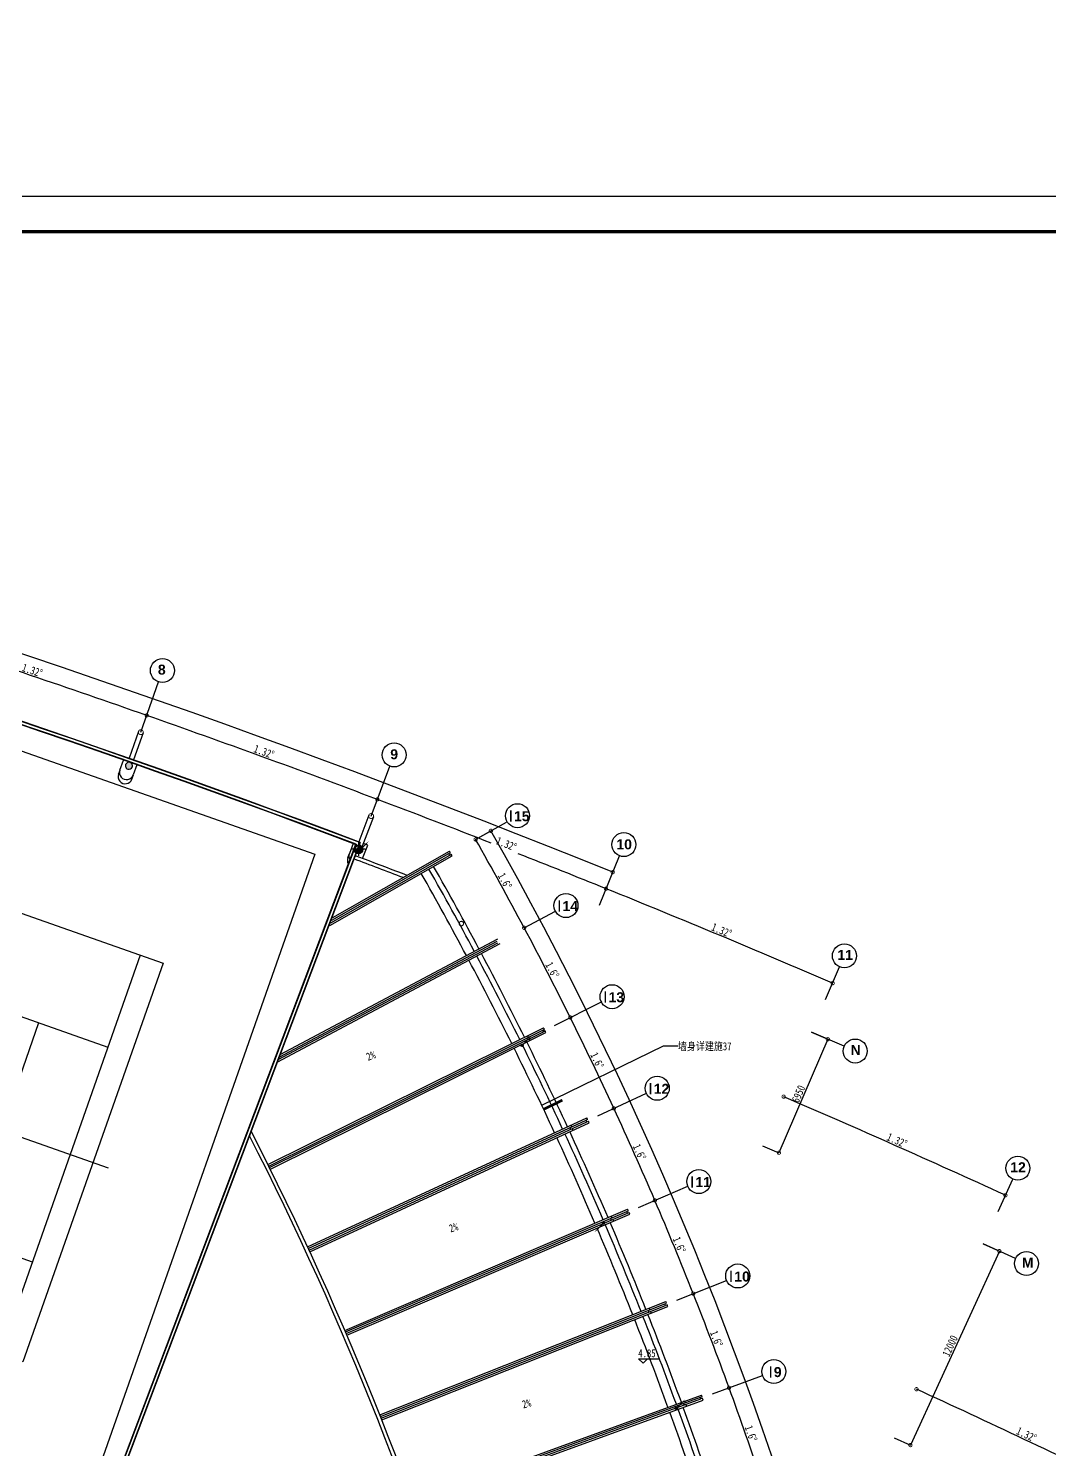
# Model space of a CAD drawing. Extents: x 23317406 to 24383751, y 42324270 to 43451021.
# Drawn here: x 24042480 to 24099892, y 42959219 to 43039150 of the extents above; entities that cross this region are included whole.
import ezdxf

# ---------------------------------------------------------------- set-up
doc = ezdxf.new("R2010")
doc.units = 0
doc.header["$MEASUREMENT"] = 0
doc.layers.get('0').update_dxf_attribs({"linetype": 'CONTINUOUS'})
doc.layers.get('DEFPOINTS').update_dxf_attribs({"linetype": 'CONTINUOUS'})
for name, color, linetype in [('FRAME', 7, 'CONTINUOUS'), ('场地', 5, 'CONTINUOUS'), ('墙', 7, 'CONTINUOUS'), ('柱填充', 8, 'CONTINUOUS'), ('柱形', 7, 'CONTINUOUS'), ('标注', 7, 'CONTINUOUS'), ('汉字', 7, 'CONTINUOUS'), ('电-强电平面-设备', 4, 'CONTINUOUS'), ('电-接地防雷-箭头', 3, 'CONTINUOUS'), ('辅助件', 9, 'CONTINUOUS'), ('钢', 4, 'CONTINUOUS'), ('门窗', 7, 'CONTINUOUS')]:
    doc.layers.add(name, color=color, linetype=linetype)
doc.styles.add('IDQSTYLE', font='txt.shx', dxfattribs={"width": 0.7, "bigfont": 'hztxt.shx'})
doc.styles.add('Q1', font='SimSun.ttf', dxfattribs={"width": 0.8, "height": 450})
doc.styles.add('Q200', font='SimSun.ttf', dxfattribs={"width": 0.8, "height": 450})
doc.styles.add('T-SG-01$0$Arial', font='ARIALBD.TTF')
doc.dimstyles.new('Q2', dxfattribs={"dimscale": 150, "dimtxt": 2.5, "dimasz": 2.5, "dimexe": 0, "dimexo": 0, "dimgap": 0.5, "dimtad": 1, "dimdec": 4, "dimdsep": 46, "dimtxsty": 'Q200', "dimblk1": 'DOTSMALL', "dimblk2": 'DOTSMALL', "dimsah": 1, "dimcen": 2.5, "dimadec": 0, "dimazin": 0, "dimtfac": 1, "dimtdec": 3, "dimtmove": 2, "dimatfit": 3, "dimldrblk": 'DOTSMALL', "dimfxl": 1, "dimtolj": 1, "dimtzin": 10, "dimarcsym": 0})

# ---------------------------------------------------------------- blocks, each defined once
blk = doc.blocks.new('_DOTSMALL')
at = {"color": 0, "linetype": 'ByBlock', "const_width": 0.5}
blk.add_lwpolyline([(-0.0625, 0, 1), (0.0625, 0, 1)], format="xyb", close=True, dxfattribs=at)
blk = doc.blocks.new('*D213')
at = {"color": 0, "linetype": 'ByBlock'}
for p, q in [((24086507, 42911592), (24087425, 42911196)), ((24087425, 42911196), (24084675, 42904813)), ((24083756, 42905209), (24084675, 42904813))]:
    blk.add_line(p, q, dxfattribs=at)
at = {"layer": 'DEFPOINTS', "color": 0, "linetype": 'ByBlock'}
for p in [(24086507, 42911592), (24083756, 42905209), (24084675, 42904813)]:
    blk.add_point(p, dxfattribs=at)
at = {"color": 0, "linetype": 'ByBlock', "xscale": 375, "yscale": 375, "zscale": 375}
for p, rotation in [((24087425, 42911196), 66.6879804353303), ((24084675, 42904813), 246.6879804353303)]:
    blk.add_blockref('_DOTSMALL', p, dxfattribs=dict(at, rotation=rotation))
at = {"color": 0, "linetype": 'ByBlock', "insert": (24085775, 42908123), "char_height": 450, "attachment_point": 5, "rotation": 66.68798, "style": 'Q200'}
blk.add_mtext('\\A1;6950', dxfattribs=at)
blk = doc.blocks.new('*D214')
at = {"color": 0, "linetype": 'ByBlock'}
blk.add_arc((23850579, 42364089), 599173, 66.68798, 68.00798, dxfattribs=at)
at = {"layer": 'DEFPOINTS', "color": 0, "linetype": 'ByBlock'}
for p in [(24075704, 42921518), (24074581, 42918736), (24083461, 42916152), (24088090, 42915265), (24087298, 42913429)]:
    blk.add_point(p, dxfattribs=at)
at = {"color": 0, "linetype": 'ByBlock', "xscale": 375, "yscale": 375, "zscale": 375}
for p, rotation in [((24074955, 42919663), 158.0079804354905), ((24087694, 42914347), 336.6879804355696)]:
    blk.add_blockref('_DOTSMALL', p, dxfattribs=dict(at, rotation=rotation))
at = {"color": 0, "linetype": 'ByBlock', "insert": (24081456, 42917319), "char_height": 450, "attachment_point": 5, "rotation": 337.34798, "style": 'Q200'}
blk.add_mtext('\\A1;1.32°', dxfattribs=at)
blk = doc.blocks.new('*D215')
at = {"color": 0, "linetype": 'ByBlock'}
for start, end in [(68.671998, 69.32798), (68.00798, 68.51632)]:
    blk.add_arc((23850579, 42364089), 599173, start, end, dxfattribs=at)
at = {"layer": 'DEFPOINTS', "color": 0, "linetype": 'ByBlock'}
for p in [(24062450, 42925620), (24061744, 42923749), (24066396, 42923044), (24075704, 42921518), (24074581, 42918736)]:
    blk.add_point(p, dxfattribs=at)
at = {"color": 0, "linetype": 'ByBlock', "xscale": 375, "yscale": 375, "zscale": 375}
for p, rotation in [((24062097, 42924685), 159.3279804353589), ((24074955, 42919663), 338.0079804352526)]:
    blk.add_blockref('_DOTSMALL', p, dxfattribs=dict(at, rotation=rotation))
at = {"color": 0, "linetype": 'ByBlock', "insert": (24069357, 42922178), "char_height": 450, "attachment_point": 5, "rotation": 338.59416, "style": 'Q200'}
blk.add_mtext('\\A1;1.32°', dxfattribs=at)
blk = doc.blocks.new('A$C78551AF3')
for points in [[(500, 1500, 0.4142136), (1500, 500), (1500, 1500)], [(1500, 2500), (1500, 1500), (2500, 1500, 0.4142136)]]:
    blk.add_hatch(color=256).paths.add_polyline_path(points)
for p, q in [((0, 1500), (3000, 1500)), ((1500, 0), (1500, 3000))]:
    blk.add_line(p, q)
blk.add_circle((1500, 1500), 1000)
blk = doc.blocks.new('A$C5D383393')
at = {"xscale": 0.25, "yscale": 0.25, "zscale": 0.25}
blk.add_blockref('A$C78551AF3', (0, 0), dxfattribs=at)
blk = doc.blocks.new('*D216')
at = {"color": 0, "linetype": 'ByBlock'}
blk.add_arc((23850579, 42364089), 599173, 69.32798, 70.64798, dxfattribs=at)
at = {"layer": 'DEFPOINTS', "color": 0, "linetype": 'ByBlock'}
for p in [(24049790, 42931295), (24048796, 42928465), (24057786, 42926292), (24062450, 42925620), (24061744, 42923749)]:
    blk.add_point(p, dxfattribs=at)
at = {"color": 0, "linetype": 'ByBlock', "xscale": 375, "yscale": 375, "zscale": 375}
for p, rotation in [((24049127, 42929408), 160.6479804352624), ((24062097, 42924685), 339.3279804356076)]:
    blk.add_blockref('_DOTSMALL', p, dxfattribs=dict(at, rotation=rotation))
at = {"color": 0, "linetype": 'ByBlock', "insert": (24055728, 42927366), "char_height": 450, "attachment_point": 5, "rotation": 339.98798, "style": 'Q200'}
blk.add_mtext('\\A1;1.32°', dxfattribs=at)
blk = doc.blocks.new('*D218')
at = {"color": 0, "linetype": 'ByBlock'}
blk.add_arc((23850579, 42364089), 599173, 70.64798, 71.96798, dxfattribs=at)
at = {"layer": 'DEFPOINTS', "color": 0, "linetype": 'ByBlock'}
for p in [(24036361, 42934783), (24035742, 42932881), (24044780, 42930916), (24049790, 42931295), (24048796, 42928465)]:
    blk.add_point(p, dxfattribs=at)
at = {"color": 0, "linetype": 'ByBlock', "xscale": 375, "yscale": 375, "zscale": 375}
for p, rotation in [((24036052, 42933832), 161.9679804351665), ((24049127, 42929408), 340.6479804352553)]:
    blk.add_blockref('_DOTSMALL', p, dxfattribs=dict(at, rotation=rotation))
at = {"color": 0, "linetype": 'ByBlock', "insert": (24042698, 42931942), "char_height": 450, "attachment_point": 5, "rotation": 341.30798, "style": 'Q200'}
blk.add_mtext('\\A1;1.32°', dxfattribs=at)
blk = doc.blocks.new('*D224')
at = {"color": 0, "linetype": 'ByBlock'}
blk.add_arc((23850579, 42364089), 600173, 68.00798, 79.88798, dxfattribs=at)
at = {"layer": 'DEFPOINTS', "color": 0, "linetype": 'ByBlock'}
for p in [(23956128, 42955923), (23955602, 42952970), (24036361, 42934783), (24075704, 42921518), (24074581, 42918736)]:
    blk.add_point(p, dxfattribs=at)
at = {"color": 0, "linetype": 'ByBlock', "xscale": 375, "yscale": 375, "zscale": 375}
for p, rotation in [((23955953, 42954938), 169.8879804353919), ((24075330, 42920590), 338.0079804357749)]:
    blk.add_blockref('_DOTSMALL', p, dxfattribs=dict(at, rotation=rotation))
at = {"color": 0, "linetype": 'ByBlock', "insert": (24016615, 42941150), "char_height": 450, "attachment_point": 5, "rotation": 343.94798, "style": 'Q200'}
blk.add_mtext('\\A1;11.88°', dxfattribs=at)
blk = doc.blocks.new('*D225')
at = {"color": 0, "linetype": 'ByBlock'}
for p, q in [((24096160, 42899694), (24097069, 42899277)), ((24097069, 42899277), (24092068, 42888369)), ((24091159, 42888786), (24092068, 42888369))]:
    blk.add_line(p, q, dxfattribs=at)
at = {"layer": 'DEFPOINTS', "color": 0, "linetype": 'ByBlock'}
for p in [(24096160, 42899694), (24091159, 42888786), (24092068, 42888369)]:
    blk.add_point(p, dxfattribs=at)
at = {"color": 0, "linetype": 'ByBlock', "xscale": 375, "yscale": 375, "zscale": 375}
for p, rotation in [((24097069, 42899277), 65.36798043549378), ((24092068, 42888369), 245.3679804354938)]:
    blk.add_blockref('_DOTSMALL', p, dxfattribs=dict(at, rotation=rotation))
at = {"color": 0, "linetype": 'ByBlock', "insert": (24094296, 42893948), "char_height": 450, "attachment_point": 5, "rotation": 65.36798, "style": 'Q200'}
blk.add_mtext('\\A1;12000', dxfattribs=at)
blk = doc.blocks.new('*D237')
at = {"color": 0, "linetype": 'ByBlock'}
blk.add_arc((23891114, 42822162), 203000, 18.4, 20, dxfattribs=at)
at = {"layer": 'DEFPOINTS', "color": 0, "linetype": 'ByBlock'}
for p in [(24083751, 42892276), (24080932, 42891250), (24083132, 42888029), (24085634, 42886870), (24082787, 42885923)]:
    blk.add_point(p, dxfattribs=at)
at = {"color": 0, "linetype": 'ByBlock', "xscale": 375, "yscale": 375, "zscale": 375}
for p, rotation in [((24081872, 42891592), 110.0000000003619), ((24083736, 42886238), 288.4000000001832)]:
    blk.add_blockref('_DOTSMALL', p, dxfattribs=dict(at, rotation=rotation))
at = {"color": 0, "linetype": 'ByBlock', "insert": (24083106, 42889020), "char_height": 450, "attachment_point": 5, "rotation": 289.2, "style": 'Q200'}
blk.add_mtext('\\A1;1.6°', dxfattribs=at)
blk = doc.blocks.new('*D239')
at = {"color": 0, "linetype": 'ByBlock'}
blk.add_arc((23891114, 42822162), 203000, 24.8, 26.4, dxfattribs=at)
at = {"layer": 'DEFPOINTS', "color": 0, "linetype": 'ByBlock'}
for p in [(24074735, 42913312), (24072048, 42911978), (24074593, 42909022), (24077221, 42908155), (24074486, 42906891)]:
    blk.add_point(p, dxfattribs=at)
at = {"color": 0, "linetype": 'ByBlock', "xscale": 375, "yscale": 375, "zscale": 375}
for p, rotation in [((24072944, 42912423), 116.400000000298), ((24075393, 42907310), 294.7999999998995)]:
    blk.add_blockref('_DOTSMALL', p, dxfattribs=dict(at, rotation=rotation))
at = {"color": 0, "linetype": 'ByBlock', "insert": (24074457, 42910005), "char_height": 450, "attachment_point": 5, "rotation": 295.6, "style": 'Q200'}
blk.add_mtext('\\A1;1.6°', dxfattribs=at)
blk = doc.blocks.new('*D240')
at = {"color": 0, "linetype": 'ByBlock'}
blk.add_arc((23891114, 42822162), 203000, 23.2, 24.8, dxfattribs=at)
at = {"layer": 'DEFPOINTS', "color": 0, "linetype": 'ByBlock'}
for p in [(24077221, 42908155), (24074486, 42906891), (24076947, 42903865), (24079550, 42902925), (24076780, 42901738)]:
    blk.add_point(p, dxfattribs=at)
at = {"color": 0, "linetype": 'ByBlock', "xscale": 375, "yscale": 375, "zscale": 375}
for p, rotation in [((24075393, 42907310), 114.8000000002706), ((24077699, 42902132), 293.2000000000656)]:
    blk.add_blockref('_DOTSMALL', p, dxfattribs=dict(at, rotation=rotation))
at = {"color": 0, "linetype": 'ByBlock', "insert": (24076838, 42904851), "char_height": 450, "attachment_point": 5, "rotation": 294, "style": 'Q200'}
blk.add_mtext('\\A1;1.6°', dxfattribs=at)
blk = doc.blocks.new('*D241')
at = {"color": 0, "linetype": 'ByBlock'}
blk.add_arc((23891114, 42822162), 203000, 21.6, 23.2, dxfattribs=at)
at = {"layer": 'DEFPOINTS', "color": 0, "linetype": 'ByBlock'}
for p in [(24079550, 42902925), (24076780, 42901738), (24079155, 42898645), (24081731, 42897632), (24078929, 42896523)]:
    blk.add_point(p, dxfattribs=at)
at = {"color": 0, "linetype": 'ByBlock', "xscale": 375, "yscale": 375, "zscale": 375}
for p, rotation in [((24077699, 42902132), 113.1999999988794), ((24079859, 42896891), 291.5999999993765)]:
    blk.add_blockref('_DOTSMALL', p, dxfattribs=dict(at, rotation=rotation))
at = {"color": 0, "linetype": 'ByBlock', "insert": (24079075, 42899633), "char_height": 450, "attachment_point": 5, "rotation": 292.4, "style": 'Q200'}
blk.add_mtext('\\A1;1.6°', dxfattribs=at)
blk = doc.blocks.new('*D242')
at = {"color": 0, "linetype": 'ByBlock'}
blk.add_arc((23891114, 42822162), 203000, 20, 21.6, dxfattribs=at)
at = {"layer": 'DEFPOINTS', "color": 0, "linetype": 'ByBlock'}
for p in [(24081731, 42897632), (24078929, 42896523), (24081218, 42893364), (24083751, 42892276), (24080932, 42891250)]:
    blk.add_point(p, dxfattribs=at)
at = {"color": 0, "linetype": 'ByBlock', "xscale": 375, "yscale": 375, "zscale": 375}
for p, rotation in [((24079859, 42896891), 111.5999999993769), ((24081872, 42891592), 289.9999999997596)]:
    blk.add_blockref('_DOTSMALL', p, dxfattribs=dict(at, rotation=rotation))
at = {"color": 0, "linetype": 'ByBlock', "insert": (24081165, 42894355), "char_height": 450, "attachment_point": 5, "rotation": 290.8, "style": 'Q200'}
blk.add_mtext('\\A1;1.6°', dxfattribs=at)
blk = doc.blocks.new('*D243')
at = {"color": 0, "linetype": 'ByBlock'}
blk.add_arc((23891114, 42822162), 203000, 26.4, 28, dxfattribs=at)
at = {"layer": 'DEFPOINTS', "color": 0, "linetype": 'ByBlock'}
for p in [(24072107, 42918397), (24069470, 42916995), (24072096, 42914111), (24074735, 42913312), (24072048, 42911978)]:
    blk.add_point(p, dxfattribs=at)
at = {"color": 0, "linetype": 'ByBlock', "xscale": 375, "yscale": 375, "zscale": 375}
for p, rotation in [((24070353, 42917464), 118.000000000097), ((24072944, 42912423), 296.399999999863)]:
    blk.add_blockref('_DOTSMALL', p, dxfattribs=dict(at, rotation=rotation))
at = {"color": 0, "linetype": 'ByBlock', "insert": (24071933, 42915090), "char_height": 450, "attachment_point": 5, "rotation": 297.2, "style": 'Q200'}
blk.add_mtext('\\A1;1.6°', dxfattribs=at)
blk = doc.blocks.new('*D244')
at = {"color": 0, "linetype": 'ByBlock'}
blk.add_arc((23891114, 42822162), 203000, 28, 29.6, dxfattribs=at)
at = {"layer": 'DEFPOINTS', "color": 0, "linetype": 'ByBlock'}
for p in [(24068491, 42922926), (24066752, 42921938), (24069458, 42919129), (24072107, 42918397), (24069470, 42916995)]:
    blk.add_point(p, dxfattribs=at)
at = {"color": 0, "linetype": 'ByBlock', "xscale": 375, "yscale": 375, "zscale": 375}
for p, rotation in [((24067622, 42922432), 119.5999999996416), ((24070353, 42917464), 297.999999999866)]:
    blk.add_blockref('_DOTSMALL', p, dxfattribs=dict(at, rotation=rotation))
at = {"color": 0, "linetype": 'ByBlock', "insert": (24069268, 42920102), "char_height": 450, "attachment_point": 5, "rotation": 298.8, "style": 'Q200'}
blk.add_mtext('\\A1;1.6°', dxfattribs=at)
blk = doc.blocks.new('*D245')
at = {"color": 0, "linetype": 'ByBlock'}
for p, q in [((24067622, 42922432), (24068480, 42922919)), ((24093003, 42828859), (24094989, 42828925))]:
    blk.add_line(p, q, dxfattribs=at)
blk.add_arc((23891114, 42822162), 203987, 1.9, 29.6, dxfattribs=at)
at = {"layer": 'DEFPOINTS', "color": 0, "linetype": 'ByBlock'}
for p in [(24067622, 42922432), (24065013, 42920950), (24091262, 42861550), (24091005, 42828793), (24093003, 42828859)]:
    blk.add_point(p, dxfattribs=at)
at = {"color": 0, "linetype": 'ByBlock', "xscale": 375, "yscale": 375, "zscale": 375}
for p, rotation in [((24068480, 42922919), 119.5999999999786), ((24094989, 42828925), 271.9000000002517)]:
    blk.add_blockref('_DOTSMALL', p, dxfattribs=dict(at, rotation=rotation))
at = {"color": 0, "linetype": 'ByBlock', "insert": (24087731, 42877613), "char_height": 450, "attachment_point": 5, "rotation": 285.75, "style": 'Q200'}
blk.add_mtext('\\A1;27.7°', dxfattribs=at)
blk = doc.blocks.new('*D246')
at = {"color": 0, "linetype": 'ByBlock'}
blk.add_line((24084938, 42907950), (24084944, 42907964), dxfattribs=at)
blk.add_arc((23850579, 42364089), 592223, 65.36798, 66.68798, dxfattribs=at)
at = {"layer": 'DEFPOINTS', "color": 0, "linetype": 'ByBlock'}
for p in [(24084938, 42907950), (24084548, 42907046), (24093269, 42904301), (24097827, 42903330), (24096994, 42901512)]:
    blk.add_point(p, dxfattribs=at)
at = {"color": 0, "linetype": 'ByBlock', "xscale": 375, "yscale": 375, "zscale": 375}
for p, rotation in [((24084944, 42907964), 156.6879804354418), ((24097410, 42902421), 335.3679804358221)]:
    blk.add_blockref('_DOTSMALL', p, dxfattribs=dict(at, rotation=rotation))
at = {"color": 0, "linetype": 'ByBlock', "insert": (24091315, 42905503), "char_height": 450, "attachment_point": 5, "rotation": 336.02798, "style": 'Q200'}
blk.add_mtext('\\A1;1.32°', dxfattribs=at)
blk = doc.blocks.new('*D247')
at = {"color": 0, "linetype": 'ByBlock'}
blk.add_arc((23850579, 42364089), 580223, 64.04798, 65.36798, dxfattribs=at)
at = {"layer": 'DEFPOINTS', "color": 0, "linetype": 'ByBlock'}
for p in [(24092415, 42891527), (24091992, 42890604), (24100481, 42887737), (24104932, 42886701), (24104057, 42884903)]:
    blk.add_point(p, dxfattribs=at)
at = {"color": 0, "linetype": 'ByBlock', "xscale": 375, "yscale": 375, "zscale": 375}
for p, rotation in [((24092409, 42891513), 155.3679804354707), ((24104495, 42885802), 334.0479804353695)]:
    blk.add_blockref('_DOTSMALL', p, dxfattribs=dict(at, rotation=rotation))
at = {"color": 0, "linetype": 'ByBlock', "insert": (24098596, 42888964), "char_height": 450, "attachment_point": 5, "rotation": 334.70798, "style": 'Q200'}
blk.add_mtext('\\A1;1.32°', dxfattribs=at)
blk = doc.blocks.new('A$C3C4F7BE9')
at = {"layer": '场地'}
for p, q in [((8126, 44745), (0, 4559)), ((30670, 40187), (8126, 44745)), ((22544, 0), (30670, 40187)), ((12314, 35109), (7603, 11811)), ((13657, 34838), (8946, 11539)), ((23067, 32935), (12314, 35109)), ((21724, 33206), (17012, 9908)), ((23067, 32935), (18355, 9636)), ((20637, 27830), (12570, 29461)), ((16603, 28646), (14066, 16100)), ((21603, 21105), (9067, 23640)), ((18100, 15284), (10033, 16915)), ((7603, 11811), (18355, 9636)), ((0, 4559), (22543, 0))]:
    blk.add_line(p, q, dxfattribs=at)
blk = doc.blocks.new('*X408')
at = {"color": 0, "linetype": 'Continuous'}
for p, q in [((192.6, 446.7), (193.9, 448)), ((192.7, 446.4), (194.2, 447.9)), ((192.7, 447.2), (193.3, 447.9)), ((192.8, 446.1), (194.5, 447.8)), ((193, 445.8), (194.7, 447.6)), ((193.2, 445.7), (194.9, 447.4)), ((193.5, 445.5), (195, 447.1)), ((193.9, 445.5), (195.1, 446.7)), ((194.6, 445.8), (194.8, 446))]:
    blk.add_line(p, q, dxfattribs=at)
blk = doc.blocks.new('HC000749')
at = {"color": 0, "linetype": 'Continuous'}
blk.add_line((0, -0.06), (3.11, 3.12), dxfattribs=at)
blk.add_lwpolyline([(3.11, 3.12, 0.8, 0, 0), (5.06, 5, 0, 0, 0)], format="xyseb", dxfattribs=at)
blk.add_circle((0, 0), 0.625, dxfattribs=at)
at = {"color": 0, "linetype": 'Continuous', "xscale": 0.5, "yscale": 0.5, "zscale": 0.5}
blk.add_blockref('*X408', (-96.92, -223.38), dxfattribs=at)
at = {"color": 0, "style": 'IDQSTYLE', "width": 0.7}
blk.add_attdef('PSFHATT', (7.06, -0.63), '', height=2.5, dxfattribs=at)
blk = doc.blocks.new('*X411')
at = {"color": 0, "linetype": 'Continuous'}
for p, q in [((192.6, 446.7), (193.9, 448)), ((192.7, 446.4), (194.2, 447.9)), ((192.7, 447.2), (193.3, 447.9)), ((192.8, 446.1), (194.5, 447.8)), ((193, 445.8), (194.7, 447.6)), ((193.2, 445.7), (194.9, 447.4)), ((193.5, 445.5), (195, 447.1)), ((193.9, 445.5), (195.1, 446.7)), ((194.6, 445.8), (194.8, 446))]:
    blk.add_line(p, q, dxfattribs=at)
blk = doc.blocks.new('HC000750')
at = {"color": 0, "linetype": 'Continuous'}
blk.add_line((0, -0.06), (-3.11, -3.23), dxfattribs=at)
blk.add_lwpolyline([(-3.11, -3.23, 0.8, 0, 0), (-5.06, -5.12, 0, 0, 0)], format="xyseb", dxfattribs=at)
blk.add_circle((0, 0), 0.625, dxfattribs=at)
at = {"color": 0, "linetype": 'Continuous', "xscale": 0.5, "yscale": 0.5, "zscale": 0.5}
blk.add_blockref('*X411', (-96.92, -223.38), dxfattribs=at)
at = {"color": 0, "style": 'IDQSTYLE', "width": 0.7}
blk.add_attdef('PSFHATT', (2.63, -5.12), '', height=2.5, dxfattribs=at)

msp = doc.modelspace()

# ---------------------------------------------------------------- hatches: boundary and pattern name
at = {"layer": '柱填充'}
h = msp.add_hatch(color=256, dxfattribs=at)
edge = h.paths.add_edge_path()
edge.add_arc((24022014.56577, 43006182.45633), 200, 73.2879804353, 253.2879804353)
edge.add_arc((24022014.56577, 43006182.45633), 200, 253.2879804353, 73.2879804353)
edge = h.paths.add_edge_path()
edge.add_arc((24008815.82399, 43009979.6482), 200, 74.607980435, 254.607980435)
edge.add_arc((24008815.82399, 43009979.6482), 200, 254.607980435, 74.607980435)
edge = h.paths.add_edge_path()
edge.add_arc((24035122.90296, 43002081.13043), 200, 251.9679804346, 71.9679804356, ccw=False)
edge.add_arc((24035122.90296, 43002081.13043), 200, 71.9679804356, 251.9679804346, ccw=False)
edge = h.paths.add_edge_path()
edge.add_arc((24048133.55825, 42997679.74078), 200, 250.6480223377, 70.648022337, ccw=False)
edge.add_arc((24048133.55825, 42997679.74078), 200, 70.648022337, 250.6480223377, ccw=False)
edge = h.paths.add_edge_path()
edge.add_arc((24061038.25228, 42992979.28139), 200, 69.3279804353, 249.3279804353)
edge.add_arc((24061038.25228, 42992979.28139), 200, 249.3279804353, 69.3279804353)

# ---------------------------------------------------------------- linework, layer by layer
for p, q in [((24048795.74512, 42999566.47518), (24049789.85855, 43002396.97663)), ((24061744.442, 42994850.92198), (24062803.34217, 42997657.36408)), ((24067621.97062, 42993533.3898), (24069349.32386, 42994514.66301)), ((24074580.75686, 42989837.5186), (24075704.1892, 42992619.22667)), ((24070352.86128, 42988565.91812), (24072106.93981, 42989498.57822)), ((24087298.33815, 42984530.14819), (24088089.81448, 42986366.87496)), ((24072048.2755, 42983079.49707), (24074735.41078, 42984413.40261)), ((24088343.58858, 42981901.9451), (24086506.86181, 42982693.42143)), ((24074485.55059, 42977992.51153), (24077221.03199, 42979256.48139)), ((24076779.83846, 42972839.45662), (24079549.54544, 42974026.55454)), ((24096993.59982, 42972613.64694), (24097827.17752, 42974431.6536)), ((24097978.02878, 42969962.06258), (24096160.02212, 42970795.64029)), ((24078929.35008, 42967624.35052), (24081731.12291, 42968733.65086)), ((24080932.40933, 42962351.25983), (24083751.48719, 42963377.32026))]:
    msp.add_line(p, q)
at = {"color": 2}
for centre in [(24050013.53408, 43003033.83946), (24063041.6293, 42998288.90525), (24069977.69098, 42994871.62521), (24075956.96148, 42993245.11099), (24072702.92943, 42989815.47153), (24088356.93774, 42986986.77025), (24075293.78009, 42984690.57954), (24088963.48386, 42981634.82183), (24077833.78179, 42979539.61154), (24098108.50999, 42975045.23085), (24080169.96179, 42974292.46533), (24098591.60602, 42969680.73011), (24082358.72204, 42968982.13493), (24084385.77971, 42963608.18386)]:
    msp.add_circle(centre, 675, dxfattribs=at)
at = {"layer": 'DEFPOINTS', "color": 0, "linetype": 'ByBlock'}
msp.add_point((24066819.05918, 42988803.27597), dxfattribs=at)
at = {"layer": 'FRAME'}
msp.add_lwpolyline([(23897901.89778, 42861519.9814), (23897901.89778, 43029719.9814), (24135701.89778, 43029719.9814), (24135701.89778, 42861519.9814)], close=True, dxfattribs=at)
at = {"layer": 'FRAME', "const_width": 180}
msp.add_lwpolyline([(23902901.89778, 42863519.9814), (23902901.89778, 43027719.9814), (24133701.89778, 43027719.9814), (24133701.89778, 42863519.9814)], close=True, dxfattribs=at)
at = {"layer": '墙'}
for p, q in [((24060734.56191, 42993307.48638), (24060523.05606, 42992746.92466)), ((24061271.23062, 42992464.17277), (24061553.70609, 42993212.32081)), ((24061553.70609, 42993212.32081), (24061308.10675, 42993304.98803)), ((24059425.35009, 42988704.54732), (24066304.82146, 42992612.63099)), ((24059591.04902, 42989143.70531), (24066156.6389, 42992873.47946)), ((24066119.12676, 42992737.16031), (24066206.07625, 42992786.5545)), ((24066168.52095, 42992650.21082), (24066255.47044, 42992699.605)), ((24056470.41895, 42981014.6071), (24069010.51656, 42987682.29527)), ((24056630.79223, 42981439.6501), (24068869.67509, 42987947.17954)), ((24055948.31539, 42975254.87206), (24071444.10314, 42982947.0479)), ((24071399.03995, 42982813.03528), (24071488.60008, 42982857.52104)), ((24071533.07465, 42982767.92762), (24071443.50347, 42982723.4641)), ((24056081.70594, 42974986.15853), (24071577.49369, 42982678.33437)), ((24058173.39126, 42970620.47449), (24073877.91559, 42977876.98348)), ((24058299.22689, 42970348.14124), (24074003.75122, 42977604.65023)), ((24073919.90587, 42977786.22656), (24073829.12812, 42977744.28135)), ((24073871.07333, 42977653.5036), (24073961.85108, 42977695.44881)), ((24060268.19964, 42965925.75604), (24076169.21463, 42972740.93977)), ((24060386.38221, 42965650.01543), (24076287.39721, 42972465.19917)), ((24076116.74092, 42972609.6516), (24076208.64467, 42972649.06862)), ((24076156.13512, 42972517.73807), (24076248.04865, 42972557.13226)), ((24062231.10705, 42961174.3775), (24078316.21357, 42967542.9217)), ((24062341.54441, 42960895.44456), (24078426.65094, 42967263.98876)), ((24078260.09454, 42967413.14987), (24078353.07219, 42967449.96233)), ((24078389.88465, 42967356.98468), (24078296.907, 42967320.17223)), ((24064060.58287, 42956370.04387), (24080317.23825, 42962286.98253)), ((24064163.18892, 42956088.13608), (24080419.84429, 42962005.07475)), ((24080257.51765, 42962158.82824), (24080351.48692, 42962193.03025)), ((24080385.68893, 42962099.06099), (24080291.71967, 42962064.85898))]:
    msp.add_line(p, q, dxfattribs=at)
for points in [[(24047623.00968, 42997434.49578), (24047821.83241, 42998000.5962)], [(24048576.6328, 42997735.49928), (24048377.81007, 42997169.39887)]]:
    msp.add_lwpolyline(points, dxfattribs=at)
at = {"layer": '墙', "ltscale": 5000}
for start, end in [(67.1172342395, 67.1172342395), (66.2587266313, 66.2587266313), (64.4772342395, 64.4772342395), (64.9387266313, 64.9387266313)]:
    msp.add_arc((23850578.58196, 42857442.58139), 533172.67138, start, end, dxfattribs=at)
at = {"layer": '墙'}
for centre, radius, start, end in [((23850634.74669, 42857737.27781), 530172.67138, 79.4743453394, 79.4743453394), ((23850639.30178, 42857736.37231), 530172.67138, 78.1227654233, 78.1227654233), ((23850644.55659, 42857735.23786), 530172.67138, 77.5606287088, 77.5606287088), ((23850649.0789, 42857734.18074), 530172.67138, 76.2090487927, 76.2090487927), ((24047999.77607, 42997302.77288), 400, 160.6479385897, 340.6479385898), ((24060898.01396, 42992605.13373), 400, 159.3280222811, 210.4869021601), ((23850578.58196, 42435190.26996), 595573.10694, 69.04872900239, 69.3327899374), ((23850578.58664, 42435190.28235), 595772.65813, 69.2895294413, 69.33278832406), ((23850578.58196, 42435190.26996), 595773.10694, 69.03290432295, 69.28952946038), ((23891114.49961, 42893263.1908), 201300.00033, 29.5857685325, 29.6142314138), ((23891114.49961, 42893263.1908), 201400.00033, 29.6142243476, 29.6426730998), ((23891114.49961, 42893263.1908), 201400.00033, 29.5573268465, 29.5857755988), ((23891114.49993, 42893263.19088), 199900, 28.0429933355, 29.5570066646), ((23891114.49993, 42893263.19088), 200200, 28.0429503637, 29.5570496365), ((23891114.49993, 42893263.19088), 199900, 26.4429933354, 27.9570066648), ((23891114.49993, 42893263.19088), 200200, 26.4429503635, 27.9570496367), ((23891114.49961, 42893263.1908), 201300.00033, 26.3857685377, 26.414231419), ((23891114.49961, 42893263.1908), 201400.00033, 26.4142243527, 26.442673105), ((23891114.49961, 42893263.1908), 201400.00033, 26.3573268517, 26.385775604), ((23891114.49993, 42893263.19088), 199900, 24.8429933353, 26.3570066647), ((23891114.49993, 42893263.19088), 200200, 24.8429503634, 26.3570496365), ((23891114.49993, 42893263.19088), 184100, 16.0666463791, 27.0993457906), ((23891114.49961, 42893263.1908), 201300.00033, 24.7857685402, 24.8142314215), ((23891114.49961, 42893263.1908), 201400.00033, 24.8142243552, 24.8426731075), ((23891114.49961, 42893263.1908), 201400.00033, 24.7573268542, 24.7857756065), ((23891114.49993, 42893263.19088), 183900, 16.1174570683, 27.0427626999), ((23891114.49993, 42893263.19088), 199900, 23.2429933352, 24.7570066646), ((23891114.49993, 42893263.19088), 200200, 23.2429503634, 24.7570496365), ((23891114.49961, 42893263.1908), 201300.00033, 23.1857685428, 23.214231424), ((23891114.49961, 42893263.1908), 201400.00033, 23.214231424, 23.2426731101), ((23891114.49961, 42893263.1908), 201400.00033, 23.1573268568, 23.185775609), ((23891114.49993, 42893263.19088), 199900, 21.6429933353, 23.1570066646), ((23891114.49993, 42893263.19088), 200200, 21.6429503634, 23.1570496364), ((23891114.49961, 42893263.1908), 201400.00033, 21.6142243604, 21.6426731127), ((23891114.49993, 42893263.19088), 200200, 20.0429503634, 21.5570496365), ((23891114.49961, 42893263.1908), 201300.00033, 21.5857685454, 21.6142314267), ((23891114.49961, 42893263.1908), 201400.00033, 21.5573268594, 21.5857756117), ((23891114.49993, 42893263.19088), 199900, 20.0429933353, 21.5570066646), ((23891114.49961, 42893263.1908), 201300.00033, 19.985768548, 20.0142314293), ((23891114.49961, 42893263.1908), 201400.00033, 20.014224363, 20.0426731153), ((23891114.49961, 42893263.1908), 201400.00033, 19.957326862, 19.9857756143), ((23891114.49993, 42893263.19088), 199900, 18.4429933353, 19.9570066646), ((23891114.49993, 42893263.19088), 200200, 18.4429503634, 19.9570496365)]:
    msp.add_arc(centre, radius, start, end, dxfattribs=at)
at = {"layer": '柱形'}
for centre, start, end in [((24048133.55825, 42997679.74078), 70.648022337, 250.6480223377), ((24048133.55825, 42997679.74078), 70.648022337, 250.6480223377), ((24048133.55825, 42997679.74078), 250.6480223377, 70.648022337), ((24048133.55825, 42997679.74078), 250.6480223377, 70.648022337), ((24061038.25228, 42992979.28139), 69.3279804353, 249.3279804353), ((24061038.25228, 42992979.28139), 69.3279804353, 249.3279804353), ((24061038.25228, 42992979.28139), 249.3279804353, 69.3279804353), ((24061038.25228, 42992979.28139), 249.3279804353, 69.3279804353)]:
    msp.add_arc(centre, 200, start, end, dxfattribs=at)
at = {"layer": '汉字', "color": 0}
for p, q in [((24076789.04161, 42964321.51918), (24077907.04161, 42964321.51918)), ((24076789.04161, 42964321.51918), (24077039.04161, 42964071.51918)), ((24077289.04161, 42964321.51918), (24077039.04161, 42964071.51918))]:
    msp.add_line(p, q, dxfattribs=at)
at = {"layer": '汉字'}
for points in [[(24058707.64794, 42979394.36953, 0, 0, 0), (24065066.55422, 42982662.40345, 200, 0, 0), (24066187.21885, 42983238.34684, 0, 0, 0)], [(24063254.30272, 42969904.76896, 0, 0, 0), (24069785.72054, 42972812.74353, 200, 0, 0), (24070936.78781, 42973325.2317, 0, 0, 0)], [(24067264.1444, 42960176.16381, 0, 0, 0), (24073947.70572, 42962715.01059, 200, 0, 0), (24075125.58607, 42963162.44536, 0, 0, 0)]]:
    msp.add_lwpolyline(points, format="xyseb", dxfattribs=at)
msp.add_lwpolyline([(24071340.07502, 42978580.84487), (24078186.69478, 42981920.71012), (24079017.98471, 42981920.71012)], dxfattribs=at)
at = {"layer": '汉字', "const_width": 150}
msp.add_lwpolyline([(24071446.42406, 42978355.82946), (24072500.80073, 42978870.16735)], dxfattribs=at)
at = {"layer": '辅助件', "ltscale": 100}
for start, end in [(28.0429933355, 29.5570066646), (26.4429933354, 27.9570066648), (24.8429933353, 26.3570066647), (23.2429933352, 24.7570066646), (21.6429933353, 23.1570066646), (20.0429933353, 21.5570066646), (18.4429933353, 19.9570066646)]:
    msp.add_arc((23891114.49993, 42893263.19088), 199400, start, end, dxfattribs=at)
at = {"layer": '钢', "ltscale": 30}
for p, q in [((24048666.67869, 42999613.93183), (24048135.81472, 42998102.42299)), ((24048926.14133, 42999522.80477), (24048395.27735, 42998011.29592)), ((24061616.34929, 42994900.93174), (24061050.80661, 42993402.05315)), ((24061873.64384, 42994803.8518), (24061232.6952, 42993105.12203))]:
    msp.add_line(p, q, dxfattribs=at)
at = {"layer": '钢'}
for p, q in [((24047614.45483, 42997410.13928), (24047534.1712, 42997181.55127)), ((24048295.12616, 42996933.97799), (24048377.9397, 42997169.76928)), ((24060434.66704, 42992512.66222), (24060522.89002, 42992746.48335))]:
    msp.add_line(p, q, dxfattribs=at)
at = {"layer": '钢', "const_width": 50}
for points in [[(24048926.14133, 42999522.80477, -0.9999977471), (24048666.67869, 42999613.93183, -0.9999977471)], [(24061873.64384, 42994803.8518, -0.9999977471), (24061616.34929, 42994900.93174, -0.9999977471)]]:
    msp.add_lwpolyline(points, format="xyb", close=True, dxfattribs=at)
at = {"layer": '钢'}
for centre, start, end in [((24047917.3443, 42997066.75416), 160.6479385897, 340.6479385898), ((24060809.35237, 42992371.38395), 159.3280222811, 210.5669166819)]:
    msp.add_arc(centre, 400, start, end, dxfattribs=at)
at = {"layer": '门窗'}
for p, q in [((24060874.93955, 42993254.60779), (24045677.50884, 42952976.31683)), ((24060900.71509, 42993266.26729), (24045696.22117, 42952969.25647)), ((24061106.91084, 42993359.5207), (24045845.91588, 42952912.76315)), ((24061132.68424, 42993371.17455), (24045864.6282, 42952905.70279)), ((24059480.58306, 42988850.93332), (24066168.52095, 42992650.21082)), ((24059535.81604, 42988997.31931), (24066119.12676, 42992737.16031)), ((24056523.87671, 42981156.2881), (24068875.31848, 42987723.66618)), ((24056577.33447, 42981297.9691), (24068828.37132, 42987811.96094)), ((24055992.7789, 42975165.30088), (24071399.03995, 42982813.03528)), ((24056037.24242, 42975075.7297), (24071443.50347, 42982723.4641)), ((24070547.79726, 42982278.83168), (24070503.33375, 42982368.40286)), ((24070592.90492, 42982412.86638), (24070548.44141, 42982502.43755)), ((24070681.83196, 42982233.72402), (24070637.36844, 42982323.2952)), ((24058215.33647, 42970529.69674), (24073829.12812, 42977744.28135)), ((24058257.28168, 42970438.91899), (24073871.07333, 42977653.5036)), ((24072921.35628, 42977324.83187), (24072963.30148, 42977234.05412)), ((24072970.18882, 42977457.55482), (24073012.13402, 42977366.77708)), ((24073054.07923, 42977275.99933), (24073096.02444, 42977185.22158)), ((24060307.59383, 42965833.8425), (24076116.74092, 42972609.6516)), ((24060346.98802, 42965741.92897), (24076156.13512, 42972517.73807)), ((24075250.13063, 42972347.01986), (24075289.52482, 42972255.10633)), ((24075197.61129, 42972215.71214), (24075237.00548, 42972123.7986)), ((24075328.91901, 42972163.19279), (24075368.3132, 42972071.27926)), ((24062267.9195, 42961081.39985), (24078260.09454, 42967413.14987)), ((24062304.73196, 42960988.42221), (24078296.907, 42967320.17223)), ((24077330.32383, 42967045.02761), (24077367.13628, 42966952.04996)), ((24077386.48902, 42967174.81771), (24077423.30147, 42967081.84006)), ((24077460.11393, 42966988.86241), (24077496.92639, 42966895.88476)), ((24064094.78489, 42956276.07461), (24080257.51765, 42962158.82824)), ((24064128.9869, 42956182.10535), (24080291.71967, 42962064.85898)), ((24079377.59811, 42961944.98149), (24079411.80013, 42961851.01223)), ((24079317.83087, 42961816.81022), (24079352.03288, 42961722.84096)), ((24079446.00214, 42961757.04297), (24079480.20416, 42961663.07371))]:
    msp.add_line(p, q, dxfattribs=at)
for radius, start, end in [(596572.67138, 69.332781864, 79.88798043549), (596552.67138, 69.33470292119, 79.88605953958), (596392.67138, 69.35007601767, 79.87068773395), (596372.67138, 69.35199823481, 79.86876567823)]:
    msp.add_arc((23850578.58196, 42435190.26996), radius, start, end, dxfattribs=at)

# ---------------------------------------------------------------- block references
at = {"rotation": 180}
msp.add_blockref('A$C5D383393', (24061413.25266, 42993354.2815), dxfattribs=at)
at = {"linetype": 'ByBlock', "xscale": 500, "yscale": 500, "zscale": 500, "rotation": 28.53532057466012}
msp.add_blockref('_DOTSMALL', (24066819.05918, 42988803.27597), dxfattribs=at)
at = {"layer": '场地', "xscale": -1, "rotation": 329.2159608708006}
msp.add_blockref('A$C3C4F7BE9', (24042657.7844, 42950113.24273), dxfattribs=at)
at = {"layer": '电-强电平面-设备', "xscale": 100, "yscale": 100, "zscale": 100}
for p in [(24061101.21543, 42992928.02967), (24070235.57341, 42981949.88385), (24078904.31787, 42961538.37208)]:
    msp.add_blockref('HC000749', p, dxfattribs=at)
at = {"layer": '电-接地防雷-箭头', "color": 3, "xscale": 100, "yscale": 100, "zscale": 100}
msp.add_blockref('HC000750', (24074809.69991, 42971958.81274), dxfattribs=at)

# ---------------------------------------------------------------- texts
at = {"color": 3, "style": 'T-SG-01$0$Arial'}
for s, height, p in [('8', 562.5, (24049758.74556, 43002805.29994)), ('9', 562.5, (24062824.34079, 42998042.36573)), ('Ⅰ', 637.5, (24069167.48242, 42994529.0561)), ('15', 562.5, (24069781.67011, 42994560.55597)), ('10', 562.5, (24075536.42297, 42992979.82147)), ('Ⅰ', 637.5, (24071892.72087, 42989472.90241)), ('14', 562.5, (24072506.90856, 42989504.40228)), ('11', 562.5, (24087964.89923, 42986758.23073)), ('Ⅰ', 637.5, (24074483.57153, 42984348.01043)), ('13', 562.5, (24075097.75922, 42984379.5103)), ('N', 562.5, (24088708.69535, 42981406.28231)), ('Ⅰ', 637.5, (24077023.57323, 42979197.04243)), ('12', 562.5, (24077637.76092, 42979228.5423)), ('12', 562.5, (24097681.97148, 42974816.69133)), ('Ⅰ', 637.5, (24079361.65646, 42973949.89622)), ('11', 562.5, (24079975.84415, 42973981.39609)), ('M', 562.5, (24098336.81751, 42969452.19059)), ('Ⅰ', 637.5, (24081550.4167, 42968639.56582)), ('10', 562.5, (24082164.60439, 42968671.06569)), ('Ⅰ', 637.5, (24083773.23462, 42963265.61474)), ('9', 562.5, (24084387.42231, 42963297.11461))]:
    msp.add_text(s, height=height, dxfattribs=at).set_placement(p)
at = {"layer": '标注', "color": 0, "style": 'Q200', "width": 0.8}
msp.add_text('墙身详建施37', height=450, dxfattribs=at).set_placement((24079000.50419, 42981677.12512))
at = {"layer": '汉字', "color": 0, "style": 'Q1', "width": 0.8}
for rotation, p in [(20.753322559, (24061576.77148, 42981076.98817)), (17.5533225592, (24066212.87893, 42971424.60521)), (14.353322559, (24070302.94704, 42961528.4781))]:
    msp.add_text('2%', height=450, rotation=rotation, dxfattribs=at).set_placement(p)
msp.add_text('4.85', height=450, dxfattribs=at).set_placement((24076763.96122, 42964412.1972))

# ---------------------------------------------------------------- dimensions: what is measured, and where the dimension line sits
at = {"layer": '标注'}
for base, line1, line2, picture, middle in [((24036361.09672, 43005884.66513), ((23955601.70329, 43024071.14821), (23956128.42305, 43027024.54732)), ((24074580.75686, 42989837.5186), (24075704.1892, 42992619.22667)), '*D224', (24016615.27058, 43012251.13946)), ((24044779.96068, 43002018.03448), ((24035741.99984, 43003982.89778), (24036361.09672, 43005884.66513)), ((24048795.74512, 42999566.47518), (24049789.85855, 43002396.97663)), '*D218', (24042698.21638, 43003043.71039)), ((24057786.04435, 42997393.93204), ((24061744.28824, 42994850.51447), (24062450.32419, 42996721.74754)), ((24048795.74512, 42999566.47518), (24049789.85855, 43002396.97663)), '*D216', (24055728.48026, 42998467.29147)), ((24091262.18921, 42932651.54336), ((24065013.48583, 42992051.5642), (24067621.97062, 42993533.3898)), ((24091004.54312, 42899894.22656), (24093003.44355, 42899960.53691)), '*D245', (24087731.22401, 42948714.84205)), ((24069457.99087, 42990230.19165), ((24069469.91369, 42988096.44656), (24072106.93981, 42989498.57822)), ((24066752.47569, 42993039.44793), (24068491.46555, 42994027.33166)), '*D244', (24069267.64798, 42991203.71282)), ((24083461.44612, 42987253.18459), ((24087298.33815, 42984530.14819), (24088089.81448, 42986366.87496)), ((24074580.75686, 42989837.5186), (24075704.1892, 42992619.22667)), '*D214', (24081455.50517, 42988420.17702)), ((24072095.93499, 42985212.74315), ((24069469.91369, 42988096.44656), (24072106.93981, 42989498.57822)), ((24072048.2755, 42983079.49707), (24074735.41078, 42984413.40261)), '*D243', (24071932.84862, 42986191.19945)), ((24074592.75523, 42980123.59516), ((24074485.55059, 42977992.51153), (24077221.03199, 42979256.48139)), ((24072048.2755, 42983079.49707), (24074735.41078, 42984413.40261)), '*D239', (24074457.05255, 42981106.22361)), ((24076946.50464, 42974966.71604), ((24074485.55059, 42977992.51153), (24077221.03199, 42979256.48139)), ((24076779.83846, 42972839.45662), (24079549.54544, 42974026.55454)), '*D240', (24076838.29147, 42975952.75042)), ((24093269.05511, 42975402.29013), ((24084937.51265, 42979051.53664), (24084547.95789, 42978147.52268)), ((24096993.59982, 42972613.64694), (24097827.17752, 42974431.6536)), '*D246', (24091314.89305, 42976604.29326)), ((24079155.34785, 42969746.12696), ((24078929.35008, 42967624.35052), (24081731.12291, 42968733.65086)), ((24076779.83846, 42972839.45662), (24079549.54544, 42974026.55454)), '*D241', (24079074.70856, 42970734.79839)), ((24081217.56246, 42964465.8988), ((24078929.35008, 42967624.35052), (24081731.12291, 42968733.65086)), ((24080932.40933, 42962351.25983), (24083751.48719, 42963377.32026)), '*D242', (24081164.55994, 42965456.43634)), ((24083131.54042, 42959130.1489), ((24082787.45428, 42957024.29634), (24085634.08232, 42957971.24345)), ((24080932.40933, 42962351.25983), (24083751.48719, 42963377.32026)), '*D237', (24083106.216, 42960121.78016)), ((24100480.7375, 42958838.3016), ((24092415.43478, 42962628.81349), (24091992.13361, 42961705.60699)), ((24104057.03903, 42956004.60813), (24104932.27569, 42957802.92979)), '*D247', (24098596.40571, 42960065.23706))]:
    dim = msp.add_angular_dim_2l(base=base, line1=line1, line2=line2, dimstyle='Q2', override={"dimadec": 4, "dimazin": 2}, dxfattribs=at)
    dim.commit()
    dim.dimension.update_dxf_attribs({"geometry": picture, "text_midpoint": middle, "insert": (0, 71101.611)})
dim = msp.add_angular_dim_2l(base=(24066396.09404, 42994145.26959), line1=((24061744.28824, 42994850.51447), (24062450.32419, 42996721.74754)), line2=((24074580.75686, 42989837.5186), (24075704.1892, 42992619.22667)), dimstyle='Q2', override={"dimadec": 4, "dimazin": 2}, dxfattribs=at)
dim.commit()
dim.dimension.update_dxf_attribs({"geometry": '*D215', "text_midpoint": (24069357.11129, 42993279.79753), "dimtype": 162, "insert": (0, 71101.611)})
for p1, p2, picture, middle in [((24086506.86181, 42982693.42143), (24083756.48156, 42976310.79592), '*D213', (24085774.52605, 42979225.09196)), ((24096160.02212, 42970795.64029), (24091158.5559, 42959887.60033), '*D225', (24094295.59134, 42965049.86811))]:
    dim = msp.add_aligned_dim(p1=p1, p2=p2, distance=1000, dimstyle='Q2', dxfattribs=at)
    dim.commit()
    dim.dimension.update_dxf_attribs({"geometry": picture, "text_midpoint": middle, "insert": (0, 71101.611)})

doc.saveas('drawing.dxf')
